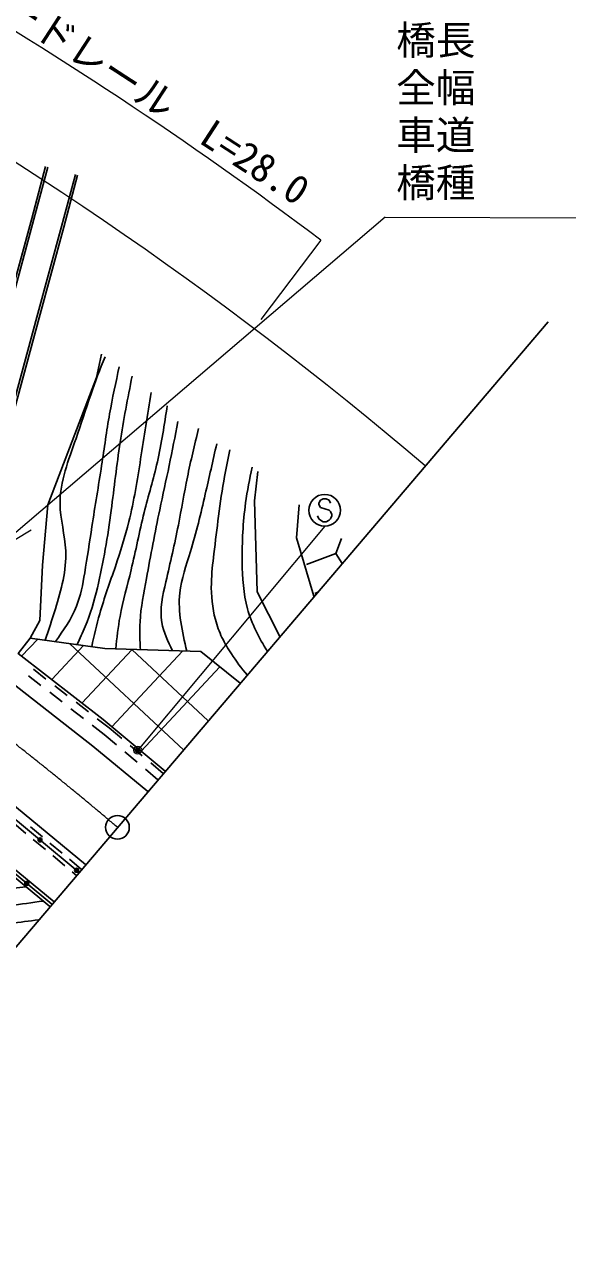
# Model space of a CAD drawing. Units: millimetres, scale not verified. Extents: x 40000 to 680000, y 20000 to 380000.
# Drawn here: x 428666 to 462928, y 238833 to 316934 of the extents above; entities that cross this region are included whole.
import ezdxf
from ezdxf.enums import TextEntityAlignment as Align

# ---------------------------------------------------------------- set-up
doc = ezdxf.new("R2010")
doc.units = ezdxf.units.MM
doc.header["$LTSCALE"] = 1000
doc.header["$PDMODE"] = 32
doc.header["$PDSIZE"] = 500
doc.linetypes.add('CHAIN', pattern=[18.5, 12, -1.5, 3.5, -1.5])
for name, color, linetype, lineweight in [('M-BGD', 7, 'Continuous', 25), ('M-BMK', 2, 'CHAIN', 13), ('M-BMK-OTRS', 5, 'Continuous', 25), ('M-BMK-SRVR', 3, 'Continuous', 25), ('M-STR-HTXT', 7, 'Continuous', 13), ('M-STR-STRC', 7, 'Continuous', 25)]:
    doc.layers.add(name, color=color, linetype=linetype, lineweight=lineweight)
doc.layers.add('M-BMK-HTXT', color=7, linetype='Continuous')
doc.styles.add('ＭＳ ゴシック', font='')
doc.styles.get('ＭＳ ゴシック').set_extended_font_data('MS Gothic')

msp = doc.modelspace()

# ---------------------------------------------------------------- linework, layer by layer
at = {"layer": 'M-BGD'}
for p, q in [((448314, 283514), (446456, 282819)), ((447172, 281071), (446995, 280987)), ((428470, 277013), (429484, 278098)), ((430373, 275535), (432385, 277686)), ((438690, 271103), (431522, 277808)), ((432277, 274057), (435445, 277443)), ((438640, 277345), (434164, 272561)), ((435425, 277444), (440247, 272933)), ((429689, 275164), (428898, 275776)), ((430006, 275576), (429215, 276188)), ((440991, 276345), (436009, 271021)), ((431350, 274535), (430559, 275148)), ((431033, 274123), (430242, 274735)), ((432377, 273082), (431587, 273694)), ((432694, 273495), (431904, 274107)), ((433676, 272076), (432931, 272654)), ((434003, 272481), (433248, 273066)), ((434460, 271417), (433676, 272076)), ((434792, 271817), (434003, 272481)), ((436093, 270722), (435328, 271366)), ((435761, 270322), (434996, 270966)), ((437418, 269607), (436629, 270272)), ((437081, 269211), (436297, 269871)), ((427976, 266455), (428745, 265815)), ((430516, 261496), (425231, 265862)), ((429798, 265590), (429029, 266230)), ((429207, 265432), (429976, 264793)), ((431029, 264568), (430260, 265207)), ((430437, 264410), (431206, 263770)), ((432260, 263545), (431490, 264185)), ((431668, 263387), (431936, 263165))]:
    msp.add_line(p, q, dxfattribs=at)
for points in [[(235573, 300442), (254629, 305088), (270043, 307803), (283264, 309177), (296637, 309733), (310368, 309349), (324365, 308029), (340157, 305348), (355289, 301642), (368475, 297240), (379491, 292804), (390111, 287814), (400503, 282215), (410554, 276099), (418511, 270533), (424982, 265550), (430257, 261192)], [(423394, 283494), (425993, 293184), (427558, 298950), (429105, 304686), (429980, 307970)], [(423539, 283455), (426138, 293145), (427703, 298911), (429250, 304647), (430125, 307931)], [(431864, 307468), (430988, 304181), (429441, 298441), (427876, 292676), (425277, 282989)], [(425422, 282950), (428021, 292637), (429585, 298402), (431133, 304142), (432009, 307429)], [(429004, 278166), (429612, 279283), (429797, 282764), (430132, 286577), (433193, 294627), (433511, 296112)], [(443387, 288683), (443171, 286832), (443338, 281093), (444780, 278259)], [(446941, 280799), (446933, 280809), (445834, 284508), (445997, 286578)], [(448669, 284465), (448314, 283514), (448716, 282885)], [(437537, 269747), (433617, 273017), (428242, 277190), (429004, 278166), (433720, 277496), (439796, 277310), (442271, 275311)]]:
    msp.add_lwpolyline(points, dxfattribs=at)
for points, knots in [([(429961, 278030), (430178, 278686), (430395, 279343), (430602, 280011), (430972, 281208), (431312, 282444), (431255, 283681), (431210, 284679), (430907, 285678), (430894, 286666), (430876, 288058), (431438, 289425), (431909, 290774), (432234, 291707), (432515, 292631), (432833, 293548), (433113, 294353), (433421, 295151), (433737, 295948)], [0, 0, 0, 0, 1, 1, 1, 2, 2, 2, 3, 3, 3, 4, 4, 4, 5, 5, 5, 6, 6, 6, 6]), ([(434636, 295313), (434415, 294325), (434203, 293335), (434027, 292339), (433837, 291257), (433691, 290167), (433524, 289081), (433327, 287790), (433102, 286505), (432914, 285212), (432763, 284236), (432617, 283263), (432452, 282281), (432330, 281562), (432199, 280838), (431934, 280171), (431617, 279373), (431108, 278656), (430599, 277940)], [0, 0, 0, 0, 1, 1, 1, 2, 2, 2, 3, 3, 3, 4, 4, 4, 5, 5, 5, 6, 6, 6, 6]), ([(431963, 277746), (432146, 278127), (432328, 278508), (432489, 278898), (432814, 279686), (433051, 280510), (433253, 281340), (433646, 282954), (433908, 284593), (434126, 286238), (434315, 287670), (434472, 289105), (434689, 290531), (434902, 291934), (435173, 293327), (435450, 294720)], [0, 0, 0, 0, 1, 1, 1, 2, 2, 2, 3, 3, 3, 4, 4, 4, 5, 5, 5, 5]), ([(436659, 293691), (436435, 292289), (436210, 290887), (435987, 289483), (435776, 288156), (435566, 286827), (435244, 285525), (435008, 284569), (434711, 283627), (434392, 282693), (434053, 281698), (433689, 280712), (433404, 279702), (433210, 279013), (433053, 278313), (432897, 277613)], [0, 0, 0, 0, 1, 1, 1, 2, 2, 2, 3, 3, 3, 4, 4, 4, 5, 5, 5, 5]), ([(434411, 277475), (434485, 278165), (434559, 278856), (434683, 279537), (434862, 280526), (435145, 281496), (435385, 282475), (435680, 283677), (435909, 284893), (436208, 286094), (436475, 287163), (436797, 288221), (437043, 289295), (437311, 290467), (437488, 291659), (437665, 292851)], [0, 0, 0, 0, 1, 1, 1, 2, 2, 2, 3, 3, 3, 4, 4, 4, 5, 5, 5, 5]), ([(438341, 291850), (438161, 290921), (437982, 289993), (437788, 289067), (437593, 288135), (437383, 287207), (437189, 286276), (436888, 284833), (436625, 283384), (436348, 281930), (436175, 281022), (435997, 280112), (435950, 279194), (435920, 278597), (435945, 277996), (435971, 277395)], [0, 0, 0, 0, 1, 1, 1, 2, 2, 2, 3, 3, 3, 4, 4, 4, 5, 5, 5, 5]), ([(437999, 277365), (437712, 277953), (437425, 278541), (437323, 279156), (437185, 279987), (437383, 280868), (437580, 281726), (437859, 282941), (438135, 284108), (438368, 285297), (438566, 286301), (438733, 287320), (438938, 288329), (439147, 289363), (439395, 290385), (439643, 291408)], [0, 0, 0, 0, 1, 1, 1, 2, 2, 2, 3, 3, 3, 4, 4, 4, 5, 5, 5, 5]), ([(440792, 290445), (440551, 289380), (440309, 288315), (440065, 287253), (439785, 286039), (439502, 284831), (439131, 283627), (438865, 282760), (438553, 281896), (438459, 281018), (438330, 279810), (438612, 278574), (438894, 277338)], [0, 0, 0, 0, 1, 1, 1, 2, 2, 2, 3, 3, 3, 4, 4, 4, 4]), ([(442718, 275837), (442349, 276248), (442025, 276702), (441719, 277166), (441502, 277500), (441296, 277840), (441123, 278198), (440951, 278561), (440812, 278940), (440708, 279329), (440511, 280075), (440436, 280852), (440451, 281622), (440467, 282250), (440538, 282871), (440611, 283493), (440711, 284286), (440805, 285076), (440907, 285866), (441016, 286708), (441133, 287550), (441285, 288386), (441386, 288947), (441503, 289505), (441628, 290061)], [0, 0, 0, 0, 1, 1, 1, 2, 2, 2, 3, 3, 3, 4, 4, 4, 5, 5, 5, 6, 6, 6, 7, 7, 7, 8, 8, 8, 8]), ([(443032, 288961), (442869, 288215), (442722, 287466), (442616, 286712), (442445, 285484), (442384, 284241), (442400, 282988), (442412, 281984), (442472, 280973), (442732, 280015), (442995, 279067), (443451, 278174), (443992, 277334)], [0, 0, 0, 0, 1, 1, 1, 2, 2, 2, 3, 3, 3, 4, 4, 4, 4]), ([(429536, 260345), (428949, 260288), (428364, 260201), (427781, 260109), (427053, 259995), (426327, 259873), (425597, 259771), (424589, 259630), (423575, 259540), (422558, 259471), (421616, 259410), (420672, 259376), (419727, 259388), (418961, 259403), (418196, 259453), (417434, 259548), (416745, 259640), (416064, 259776), (415390, 259961), (414751, 260143), (414123, 260371), (413543, 260695), (413063, 260967), (412620, 261305), (412217, 261685), (411827, 262060), (411481, 262475), (411169, 262919), (410840, 263401), (410557, 263909), (410345, 264455), (410136, 265011), (410004, 265595), (409982, 266191), (409962, 266844), (410070, 267503), (410308, 268106), (410637, 268918), (411193, 269620), (411799, 270253), (412167, 270635), (412544, 270993), (412951, 271320), (413371, 271657), (413821, 271960), (414248, 272292), (414522, 272504), (414787, 272729), (415051, 272953)], [0, 0, 0, 0, 1, 1, 1, 2, 2, 2, 3, 3, 3, 4, 4, 4, 5, 5, 5, 6, 6, 6, 7, 7, 7, 8, 8, 8, 9, 9, 9, 10, 10, 10, 11, 11, 11, 12, 12, 12, 13, 13, 13, 14, 14, 14, 15, 15, 15, 16, 16, 16, 16]), ([(415738, 272473), (415485, 272258), (415232, 272042), (414972, 271836), (414623, 271558), (414260, 271297), (413895, 271041), (413648, 270867), (413401, 270696), (413168, 270504), (412807, 270204), (412492, 269852), (412212, 269466), (411812, 268913), (411497, 268293), (411334, 267632), (411180, 266970), (411186, 266280), (411274, 265594), (411382, 264810), (411596, 264051), (411975, 263367), (412401, 262623), (413007, 261985), (413716, 261503), (414324, 261097), (414995, 260806), (415694, 260623), (416276, 260476), (416868, 260402), (417463, 260357), (418357, 260297), (419246, 260290), (420134, 260342), (420652, 260375), (421167, 260422), (421682, 260476), (422914, 260614), (424141, 260788), (425370, 260946), (426160, 261048), (426950, 261143), (427739, 261248), (428438, 261341), (429136, 261441), (429834, 261541)], [0, 0, 0, 0, 1, 1, 1, 2, 2, 2, 3, 3, 3, 4, 4, 4, 5, 5, 5, 6, 6, 6, 7, 7, 7, 8, 8, 8, 9, 9, 9, 10, 10, 10, 11, 11, 11, 12, 12, 12, 13, 13, 13, 14, 14, 14, 15, 15, 15, 15]), ([(428744, 262442), (428231, 262378), (427719, 262315), (427208, 262242), (426282, 262109), (425361, 261944), (424435, 261810), (423547, 261683), (422655, 261584), (421759, 261528), (420609, 261463), (419457, 261494), (418297, 261542), (417624, 261577), (416951, 261623), (416289, 261760), (415682, 261895), (415095, 262115), (414528, 262400), (414048, 262647), (413591, 262943), (413222, 263333), (412907, 263672), (412662, 264077), (412497, 264511), (412300, 265047), (412232, 265620), (412245, 266193), (412262, 266720), (412346, 267237), (412511, 267731), (412703, 268285), (412986, 268805), (413348, 269259), (413559, 269521), (413794, 269760), (414032, 269996), (414485, 270441), (414953, 270871), (415439, 271279), (415745, 271535), (416058, 271783), (416370, 272030)], [0, 0, 0, 0, 1, 1, 1, 2, 2, 2, 3, 3, 3, 4, 4, 4, 5, 5, 5, 6, 6, 6, 7, 7, 7, 8, 8, 8, 9, 9, 9, 10, 10, 10, 11, 11, 11, 12, 12, 12, 13, 13, 13, 14, 14, 14, 14])]:
    msp.add_open_spline(points, degree=3, knots=knots, dxfattribs=at)
at = {"layer": 'M-BMK'}
msp.add_arc((298429, 106265), 210000, 49.60537, 97.96635, dxfattribs=at)
at = {"layer": 'M-BMK-OTRS'}
msp.add_line((461712, 298158), (398233, 223557), dxfattribs=at)
at = {"layer": 'M-BMK-SRVR'}
msp.add_circle((434519, 266201), 750, dxfattribs=at)
at = {"layer": 'M-STR-HTXT'}
for p, q in [((451423, 304772), (426472, 283443)), ((451423, 304772), (475038, 304702)), ((447357, 303318), (443573, 298311)), ((447612, 285245), (435803, 271077)), ((426472, 283443), (429078, 285013))]:
    msp.add_line(p, q, dxfattribs=at)
for radius in [150, 120, 90, 60, 30, 20]:
    msp.add_circle((435803, 271077), radius, dxfattribs=at)
for radius, start, end in [(240000, 49.60537, 97.96635), (247000, 52.9189, 60.14121)]:
    msp.add_arc((298429, 106265), radius, start, end, dxfattribs=at)
msp.add_point((435803, 271077), dxfattribs=at)
at = {"layer": 'M-STR-STRC'}
for p, q in [((447339, 286881), (447248, 286699)), ((447248, 286699), (447248, 286608)), ((447521, 286972), (447339, 286881)), ((447703, 286972), (447521, 286972)), ((447884, 286881), (447703, 286972)), ((447975, 286699), (447884, 286881)), ((447248, 285699), (447157, 285881)), ((447248, 286608), (447339, 286426)), ((447339, 286426), (447884, 286245)), ((447884, 286245), (447975, 286154)), ((447975, 286154), (448066, 285972)), ((448066, 285881), (447975, 285699)), ((448066, 285972), (448066, 285881)), ((447339, 285608), (447248, 285699)), ((447521, 285517), (447339, 285608)), ((447703, 285517), (447521, 285517)), ((447884, 285608), (447703, 285517)), ((447975, 285699), (447884, 285608)), ((432968, 271329), (436438, 268456)), ((432512, 263842), (427186, 268257))]:
    msp.add_line(p, q, dxfattribs=at)
for points in [[(432098, 263355), (426829, 267733), (420200, 272778), (412030, 278502), (401803, 284806), (391270, 290504), (380399, 295604), (369436, 299971), (356057, 304389), (340503, 308259), (324693, 310931), (310757, 312248), (296682, 312590), (283136, 312088), (269517, 310644), (253783, 307823), (234495, 303119)], [(235521, 300635), (254588, 305284), (270015, 308001), (283250, 309376), (296635, 309933), (310381, 309549), (324392, 308227), (340197, 305544), (355345, 301834), (368544, 297428), (379571, 292987), (390201, 287993), (400602, 282389), (410664, 276267), (418629, 270694), (425106, 265706), (430386, 261344)], [(432968, 271329), (425395, 277256), (416325, 283642), (407390, 289225), (398473, 294306), (389868, 298607), (388363, 299459), (387426, 300342), (387060, 300992)]]:
    msp.add_lwpolyline(points, dxfattribs=at)
for centre, radius in [((447612, 286245), 1000), ((429631, 265404), 125), ((429631, 265404), 75), ((429631, 265404), 25), ((431943, 263484), 125), ((431943, 263484), 75), ((431943, 263484), 25), ((428796, 262658), 125), ((428796, 262658), 75), ((428796, 262658), 25)]:
    msp.add_circle(centre, radius, dxfattribs=at)

# ---------------------------------------------------------------- texts
at = {"layer": 'M-BMK-HTXT', "style": 'ＭＳ ゴシック'}
for s, p in [('橋長', (452127, 314490)), ('全幅', (452127, 311490)), ('車道', (452127, 308490)), ('橋種', (452127, 305490))]:
    msp.add_text(s, height=1833, dxfattribs=at).set_placement(p, align=Align.BOTTOM_LEFT)
at = {"layer": 'M-STR-HTXT', "style": 'ＭＳ ゴシック'}
msp.add_text('ガードレール\u3000L=28.0', height=1833, rotation=326.961, dxfattribs=at).set_placement((424612, 318602), align=Align.BOTTOM_LEFT)

doc.saveas('drawing.dxf')
